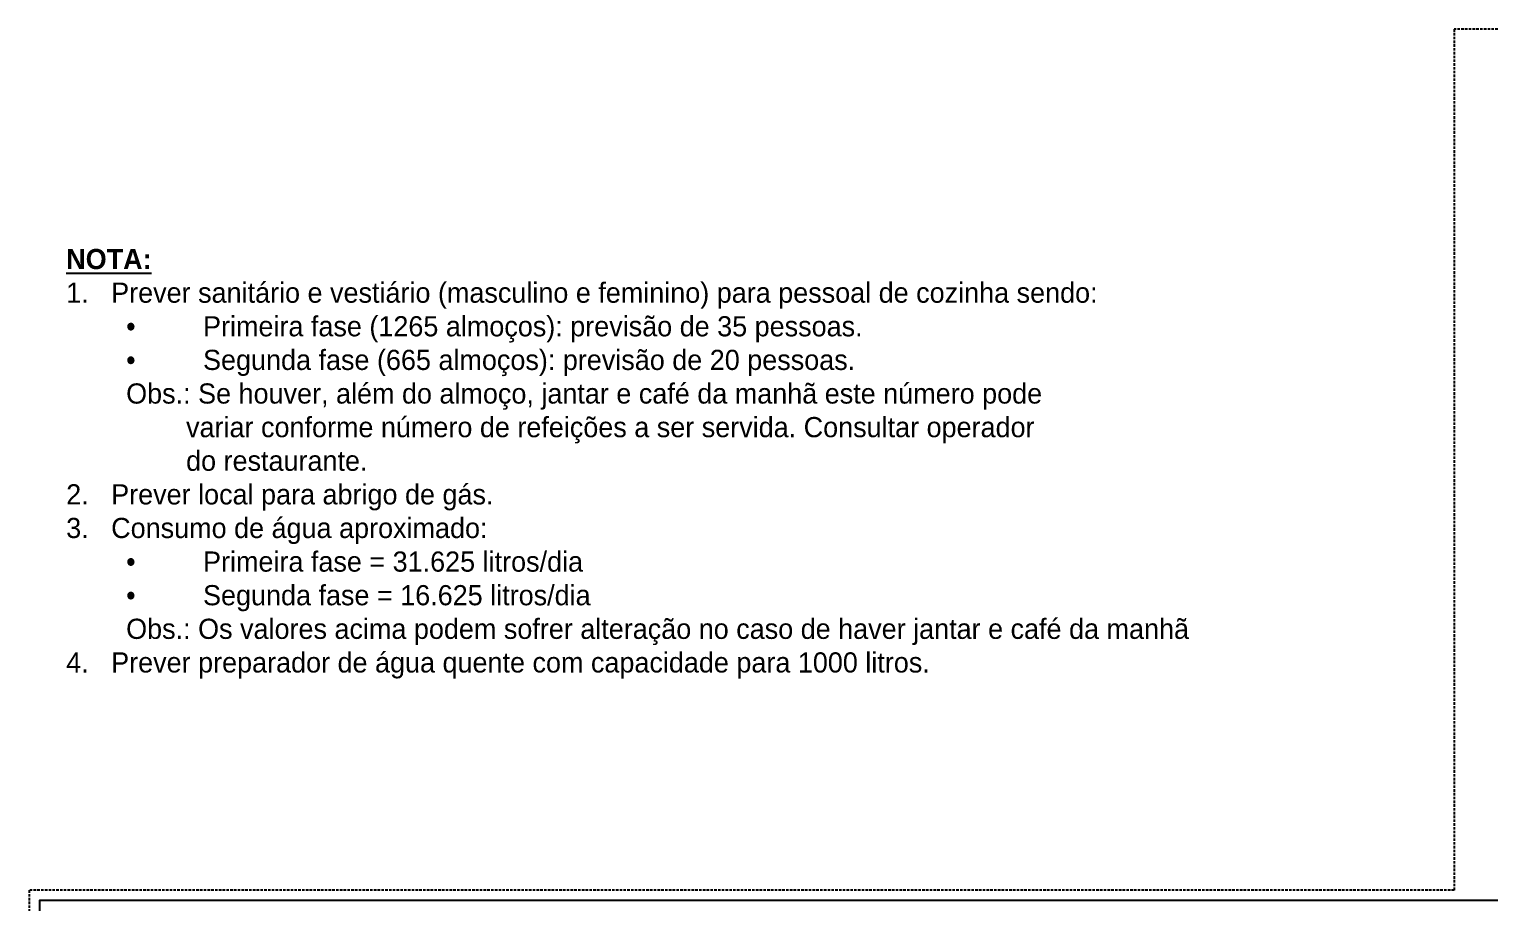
# Model space of a CAD drawing. Header units: millimetres. Extents: x -18806 to 201070, y -25046 to 92854.
# Drawn here: x 138271 to 152755, y -3806 to 4858 of the extents above; entities that cross this region are included whole.
import ezdxf

# ---------------------------------------------------------------- set-up
doc = ezdxf.new("R2010")
doc.units = ezdxf.units.MM
doc.header["$LTSCALE"] = 50
doc.linetypes.add('DASHED', pattern=[0.75, 0.5, -0.25])
doc.layers.add('LAYC', color=4, linetype='Continuous')
doc.styles.add('2', font='stylu.ttf', dxfattribs={"height": 0.35})

msp = doc.modelspace()

# ---------------------------------------------------------------- linework, layer by layer
at = {"color": 7, "linetype": 'DASHED'}
for points in [[(165471.2119196146, -3681.879172797635), (165471.2119196146, 4858.120827202365), (152401.2119196146, 4858.120827202365), (152401.2119196146, -3681.879172797635)], [(152401.2119196146, -3681.879172797635), (138271.2119196146, -3681.879172797635), (138270.7236383646, -16751.87917279762), (198411.2119196146, -16751.87917279762), (198411.2119196146, -3681.879172797635), (165471.2119196146, -3681.879172797635)]]:
    msp.add_lwpolyline(points, dxfattribs=at)
at = {"color": 1}
msp.add_lwpolyline([(153001.2119196146, -3781.879172797635), (138371.2119196146, -3781.879172797635), (138371.2119196146, -16151.87917279762), (198311.2119196146, -16151.87917279762), (198311.2119196146, -3781.879172797635), (165371.2119196146, -3781.879172797635), (165371.2119196146, 4758.120827202365), (153001.2119196146, 4758.120827202365)], close=True, dxfattribs=at)

# ---------------------------------------------------------------- texts
at = {"layer": 'LAYC', "insert": (138637.5878969661, 2678.719718601234), "char_height": 200, "width": 12524.74085040023, "attachment_point": 1, "style": '2'}
msp.add_mtext('{\\fStylus BT|b1|i0|c0|p34;\\L\\C7;NOTA:\\fStylus BT|b0|i0|c0|p34;\\l \\P1.   Prever sanitário e vestiário (masculino e feminino) para pessoal de cozinha sendo:\\P\\fSymbol|b0|i0|c2|p18;        ·         \\fStylus BT|b0|i0|c0|p34;Primeira fase (1265 almoços): previsão de 35 pessoas.\\P\\fSymbol|b0|i0|c2|p18;        ·         \\fStylus BT|b0|i0|c0|p34;Segunda fase (665 almoços): previsão de 20 pessoas.\\P        Obs.: Se houver, além do almoço, jantar e café da manhã este número pode\\P                variar conforme número de refeições a ser servida. Consultar operador\\P                do restaurante.\\P2.   Prever local para abrigo de gás.\\P3.   Consumo de água aproximado:\\P\\fSymbol|b0|i0|c2|p18;        ·         \\fStylus BT|b0|i0|c0|p34;Primeira fase = 31.625 litros/dia\\P\\fSymbol|b0|i0|c2|p18;        ·         \\fStylus BT|b0|i0|c0|p34;Segunda fase = 16.625 litros/dia\\P        Obs.: Os valores acima podem sofrer alteração no caso de haver jantar e café da manhã\\P4.   Prever preparador de água quente com capacidade para 1000 litros.}', dxfattribs=at)

doc.saveas('drawing.dxf')
